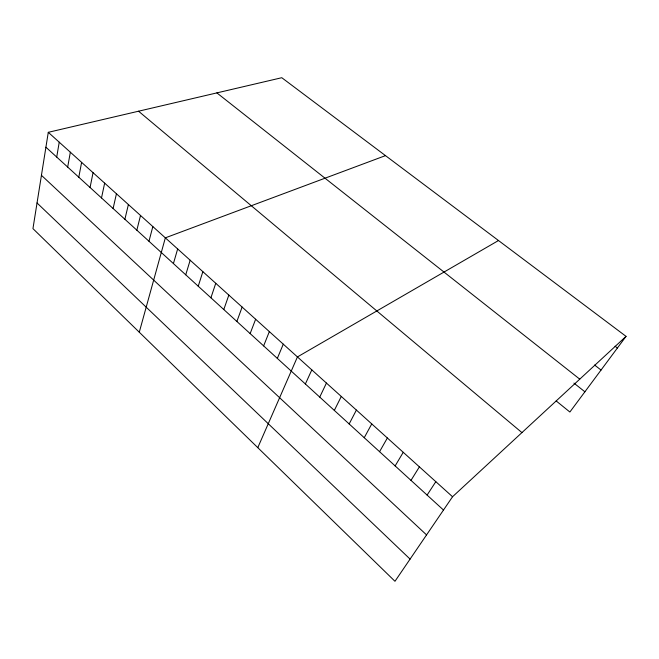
<?xml version="1.0" encoding="UTF-8"?>
<svg xmlns="http://www.w3.org/2000/svg" width="659" height="659" viewBox="0 0 659 659"><rect width="100%" height="100%" fill="white"/><g stroke="black" fill="none" stroke-linecap="round" stroke-linejoin="round"><path stroke-width="0.99" d="M48.28 132.319L32.95 228.632L394.972 581.287L452.544 496.746L626.05 336.362L281.78 77.713L48.28 132.319L452.544 496.746M56.715 157.064L59.236 142.187M67.679 167.065L70.348 152.204M78.792 177.205L81.617 162.369M90.069 187.494L93.051 172.674M101.502 197.939L104.657 183.136M113.109 208.524L116.437 193.754M124.889 219.274L128.39 204.529M136.841 230.189L140.515 215.46M148.975 241.26L152.839 226.564M139.28 332.21L165.343 237.841L385.482 155.623M173.424 263.567L177.658 248.945M185.739 274.803L190.163 260.223M198.235 286.212L202.865 271.665M210.921 297.786L215.757 283.288M223.796 309.541L228.846 295.084M236.869 321.477L242.133 307.069M250.148 333.594L255.634 319.236M263.633 345.901L269.35 331.601M277.332 358.397L283.279 344.163M257.793 447.65L297.431 356.923L498.492 240.527M305.372 383.991L311.814 369.888M319.739 397.097L326.436 383.06M334.327 410.417L341.288 396.454M349.163 423.951L356.395 410.071M364.238 437.708L371.75 423.918M379.559 451.695L387.368 437.996M395.145 465.913L403.242 452.305M410.985 480.37L419.396 466.869M427.098 495.082L435.821 481.68M626.05 336.362L569.878 412.023L556.188 400.952M615.061 346.222L617.409 348.01M594.591 365.037L601.041 370.045M216.877 92.894L579.747 379.156M573.931 383.101L584.895 391.792M138.547 111.206L521.936 432.601M45.916 147.204L443.491 510.033M41.435 175.31L426.554 534.91M37.036 202.972L410.079 559.096"/></g></svg>
